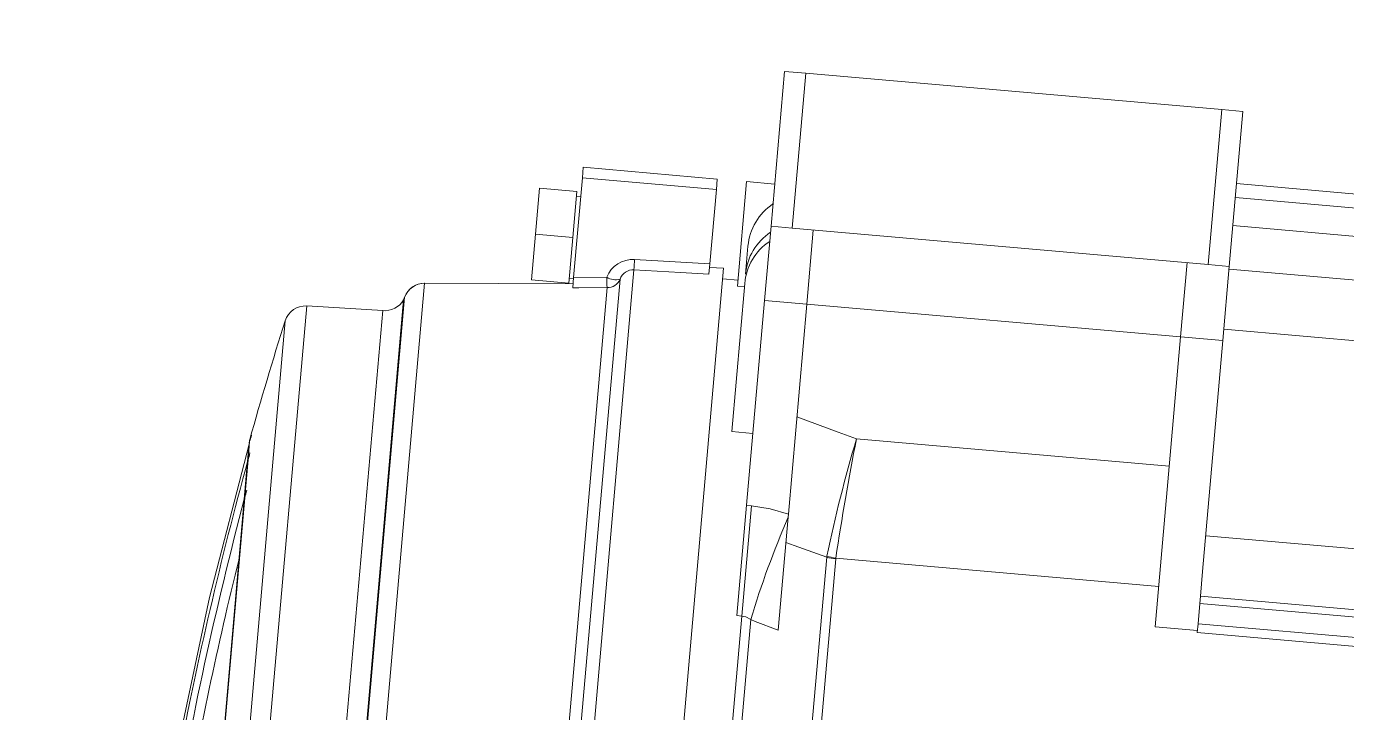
# Model space of a CAD drawing. Header units: inches. Extents: x 191440 to 383551, y 141411 to 284946.
# Drawn here: x 191674.195 to 191674.4581, y 141512.6802 to 141512.8171 of the extents above; entities that cross this region are included whole.
import ezdxf

# ---------------------------------------------------------------- set-up
doc = ezdxf.new("R2010")
doc.units = ezdxf.units.IN
doc.header["$MEASUREMENT"] = 0
doc.layers.add('MOTOR', color=140, linetype='Continuous', lineweight=9)
doc.layers.add('Sanitary', color=6, linetype='Continuous')
doc.styles.add('ROMANS', font='romans', dxfattribs={"height": 1})
doc.dimstyles.new('osama', dxfattribs={"dimtxt": 50, "dimasz": 45, "dimexe": 0.18, "dimexo": 0.0625, "dimgap": 0.2, "dimtad": 0, "dimdec": 0, "dimzin": 0, "dimdsep": 46, "dimtxsty": 'ROMANS', "dimcen": 0, "dimse1": 1, "dimse2": 1, "dimclrd": 3, "dimclre": 3, "dimclrt": 5, "dimadec": 0, "dimazin": 0, "dimtfac": 0.6, "dimtdec": 0, "dimtmove": 2, "dimatfit": 3, "dimfxl": 1, "dimtolj": 1, "dimtzin": 0, "dimarcsym": 0})

msp = doc.modelspace()

# ---------------------------------------------------------------- linework, layer by layer
msp.add_circle((191674.3114437442, 141512.576444506), 1.40625)
at = {"layer": 'MOTOR', "linetype": 'Continuous'}
for p, q in [((191674.3433825303, 141512.7771786468), (191674.3460866958, 141512.8080874003)), ((191674.3460866958, 141512.8080874003), (191674.3503015259, 141512.8077186505)), ((191674.3503015259, 141512.8077186505), (191674.3475973603, 141512.7768098969)), ((191674.3503015259, 141512.8077186505), (191674.4331931832, 141512.8004665702)), ((191674.4304890177, 141512.7695578166), (191674.4331931832, 141512.8004665702)), ((191674.4331931832, 141512.8004665702), (191674.4374080133, 141512.8000978203)), ((191674.4374080133, 141512.8000978203), (191674.4347038477, 141512.7691890667)), ((191674.3057936113, 141512.7868628584), (191674.3059758182, 141512.7889454929)), ((191674.3059758182, 141512.7889454929), (191674.3326697417, 141512.7866100772)), ((191674.3040546586, 141512.766986538), (191674.3057936113, 141512.7868628584)), ((191674.3324875348, 141512.7845274427), (191674.3057936113, 141512.7868628584)), ((191674.3326697417, 141512.7866100772), (191674.3324875348, 141512.7845274427)), ((191674.3366729339, 141512.765213579), (191674.3385002566, 141512.7860999733)), ((191674.34412003, 141512.7856083068), (191674.3385002566, 141512.7860999733)), ((191674.2964574863, 141512.7756212675), (191674.2972564443, 141512.7847533992)), ((191674.2972564443, 141512.7847533992), (191674.304702644, 141512.7841019412)), ((191674.303903686, 141512.7749698095), (191674.304702644, 141512.7841019412)), ((191674.3311884099, 141512.7696783775), (191674.3324875348, 141512.7845274427)), ((191674.436148483, 141512.7857013233), (191674.6721789649, 141512.7650513319)), ((191674.3054595684, 141512.7830447309), (191674.3046166024, 141512.7831184808)), ((191674.435906051, 141512.7829303131), (191674.6719365329, 141512.7622803217)), ((191674.2956585283, 141512.7664891358), (191674.2964574863, 141512.7756212675)), ((191674.2964574863, 141512.7756212675), (191674.303903686, 141512.7749698095)), ((191674.3420885038, 141512.762387856), (191674.3433825303, 141512.7771786468)), ((191674.3475973603, 141512.7768098969), (191674.3433825303, 141512.7771786468)), ((191674.3475973603, 141512.7768098969), (191674.4304890177, 141512.7695578166)), ((191674.3518121904, 141512.7764411471), (191674.3505181639, 141512.7616503563)), ((191674.4354143574, 141512.7773102297), (191674.6714448394, 141512.7566602382)), ((191674.303104728, 141512.7658376777), (191674.303903686, 141512.7749698095)), ((191674.3382978699, 141512.7676051903), (191674.3387895635, 141512.7732252738)), ((191674.3161829097, 141512.7705797441), (191674.3311884099, 141512.7696783775)), ((191674.3160761753, 141512.7685125996), (191674.3020395925, 141512.6080737236)), ((191674.3339431707, 141512.7688024522), (191674.3177796358, 141512.5840524024)), ((191674.3311884099, 141512.7696783775), (191674.3310079206, 141512.7676153753)), ((191674.3339431707, 141512.7688024522), (191674.3311268467, 141512.7689747059)), ((191674.4249801611, 141512.7551357757), (191674.4262741876, 141512.7699265664)), ((191674.4347038477, 141512.7691890667), (191674.4304890177, 141512.7695578166)), ((191674.4347038477, 141512.7691890667), (191674.4334098212, 141512.754398276)), ((191674.4346573361, 141512.7686574362), (191674.670687818, 141512.7480074448)), ((191674.2743540551, 141512.7658195529), (191674.2602433352, 141512.6045332859)), ((191674.2743540551, 141512.7658195529), (191674.2743723363, 141512.7658352466)), ((191674.3039434207, 141512.7657150833), (191674.2743540551, 141512.7658195529)), ((191674.2956585283, 141512.7664891358), (191674.303104728, 141512.7658376777)), ((191674.2971148958, 141512.6095676223), (191674.3107084987, 141512.7649432147)), ((191674.3132975861, 141512.7666316278), (191674.2995595861, 141512.6096055687)), ((191674.3031907696, 141512.7668211381), (191674.3040337357, 141512.7667473881)), ((191674.3038735601, 141512.7649165733), (191674.3040546586, 141512.766986538)), ((191674.3040546586, 141512.766986538), (191674.3106427818, 141512.7670126868)), ((191674.336779424, 141512.7664307664), (191674.3337587958, 141512.7666950372)), ((191674.3355535023, 141512.7362369247), (191674.3381378557, 141512.7657762193)), ((191674.3380778772, 141512.7650906624), (191674.3366729339, 141512.765213579)), ((191674.2701807819, 141512.7625373352), (191674.2563132512, 141512.6040307349)), ((191674.2703792999, 141512.7630473275), (191674.2565159563, 141512.6045885846)), ((191674.2703792999, 141512.7630473275), (191674.2701807819, 141512.7625373352)), ((191674.3385135468, 141512.7215259109), (191674.3420885038, 141512.762387856)), ((191674.3505181639, 141512.7616503563), (191674.3420885038, 141512.762387856)), ((191674.2508634179, 141512.7612928929), (191674.2359829777, 141512.5912086827)), ((191674.265999713, 141512.7603671175), (191674.2508634179, 141512.7612928929)), ((191674.265999713, 141512.7603671175), (191674.2510846752, 141512.5898874553)), ((191674.3468517355, 141512.7197428886), (191674.3505181639, 141512.7616503563)), ((191674.4249801611, 141512.7551357757), (191674.3505181639, 141512.7616503563)), ((191674.2465692304, 141512.7583396248), (191674.2319778242, 141512.5915590882)), ((191674.4199185229, 141512.6972809864), (191674.4249801611, 141512.7551357757)), ((191674.4334098212, 141512.754398276), (191674.4249801611, 141512.7551357757)), ((191674.4293796426, 141512.7083331234), (191674.4334098212, 141512.754398276)), ((191674.4336073982, 141512.7566565908), (191674.6696378801, 141512.7360065994)), ((191674.3355535023, 141512.7362369247), (191674.3397683323, 141512.7358681749)), ((191674.2393504233, 141512.7333958715), (191674.2390743516, 141512.7302403582)), ((191674.2394959728, 141512.7342247504), (191674.2391816139, 141512.730631612)), ((191674.2395351911, 141512.7346730178), (191674.2394964008, 141512.7342296432)), ((191674.2398633579, 141512.7355354196), (191674.239862464, 141512.7355355811)), ((191674.3604184324, 141512.734799084), (191674.4227240275, 141512.7293480507)), ((191674.2395584706, 141512.7319695201), (191674.2395506629, 141512.7319716778)), ((191674.2390237153, 141512.7296615817), (191674.2384169055, 141512.7227257146)), ((191674.2391776821, 141512.7305866722), (191674.238526161, 141512.7231397518)), ((191674.2385146316, 141512.7230079701), (191674.2319955322, 141512.6484943223)), ((191674.2389236883, 141512.7245510071), (191674.2389019447, 141512.7245567953)), ((191674.2383431128, 141512.7218822607), (191674.2319710696, 141512.6490494728)), ((191674.3365893053, 141512.6995317294), (191674.3385135468, 141512.7215259109)), ((191674.3375611573, 141512.6994467033), (191674.3394853989, 141512.7214408848)), ((191674.3385135468, 141512.7215259109), (191674.3394853989, 141512.7214408848)), ((191674.3467999089, 141512.7191505081), (191674.3448318114, 141512.6966550504)), ((191674.3468517355, 141512.7197428886), (191674.3467999089, 141512.7191505081)), ((191674.430001788, 141512.7154442787), (191674.66603227, 141512.6947942872)), ((191674.3495100802, 141512.6544901137), (191674.354470468, 141512.711187605)), ((191674.3562734368, 141512.7108552414), (191674.3513290239, 141512.6543403432)), ((191674.354470468, 141512.711187605), (191674.3545056098, 141512.7113970195)), ((191674.3562918259, 141512.710995628), (191674.3562734368, 141512.7108552414)), ((191674.4206259679, 141512.7053671199), (191674.3562918259, 141512.710995628)), ((191674.4289480181, 141512.7033996325), (191674.4293796426, 141512.7083331234)), ((191674.4284660098, 141512.6978902528), (191674.4288221074, 141512.7019604669)), ((191674.4288221074, 141512.7019604669), (191674.4289480181, 141512.7033996325)), ((191674.4288221074, 141512.7019604669), (191674.6648525893, 141512.6813104754)), ((191674.4289480181, 141512.7033996325), (191674.6649785, 141512.6827496411)), ((191674.333735138, 141512.6557151027), (191674.3375611573, 141512.6994467033)), ((191674.3375611573, 141512.6994467033), (191674.3365893053, 141512.6995317294)), ((191674.3393302104, 141512.698726681), (191674.3355540776, 141512.6555652849)), ((191674.4199185229, 141512.6972809864), (191674.428348183, 141512.6965434867)), ((191674.4283130492, 141512.6961419053), (191674.4284660098, 141512.6978902528)), ((191674.4284660098, 141512.6978902528), (191674.6644964918, 141512.6772402614)), ((191674.4283130492, 141512.6961419053), (191674.6643435312, 141512.6754919139))]:
    msp.add_line(p, q, dxfattribs=at)
at = {"layer": 'MOTOR', "linetype": 'Continuous', "flags": 128}
for points in [[(191674.3310079206, 141512.7676153753), (191674.3253769821, 141512.7679537452), (191674.3160761753, 141512.7685125996)], [(191674.3107084987, 141512.7649432147), (191674.305068907, 141512.764921257), (191674.3038735601, 141512.7649165733)], [(191674.3485537066, 141512.7391965066), (191674.3567709468, 141512.7361520535), (191674.3604184324, 141512.734799084)], [(191674.2394000787, 141512.7337440092), (191674.2314939482, 141512.7031106869), (191674.2260388472, 141512.6774411299)], [(191674.3394853989, 141512.7214408848), (191674.3431917296, 141512.7208566348), (191674.3468517355, 141512.7197428886)], [(191674.354470468, 141512.711187605), (191674.3489006152, 141512.7132030074), (191674.3463599621, 141512.7141218927)], [(191674.3393302104, 141512.698726681), (191674.3383479345, 141512.699271374), (191674.3375611573, 141512.6994467033)], [(191674.3448318114, 141512.6966550504), (191674.3402361022, 141512.698385764), (191674.3393302104, 141512.698726681)]]:
    msp.add_lwpolyline(points, dxfattribs=at)
at = {"layer": 'MOTOR', "linetype": 'Continuous'}
for centre, radius, start, end in [((191674.3500291103, 141512.7722419409), 0.01128248000242999, 123.6821874449132, 174.9999999999193), ((191674.3495374167, 141512.7666218574), 0.01128248000243002, 123.6821874449132, 174.9999999999193), ((191674.3493774025, 141512.7647928864), 0.01128248000242988, 123.6821874449132, 174.9999999999193), ((191674.3159155213, 141512.764909218), 0.005676826810054931, 87.3002693696707, 158.2513217052835), ((191674.4039105183, 141512.7650137099), 0.08790400462635026, 176.3696333922989, 177.7188230322914), ((191674.3159883074, 141512.7656496341), 0.002864313645045978, 88.2420744566754, 159.9501635320906), ((191674.2743477917, 141512.7615929626), 0.004226594922592982, 89.91509320116394, 159.8732258802002), ((191674.2743554311, 141512.7616043504), 0.004230930000911186, 89.77106742998524, 158.7647516150966), ((191674.3375599774, 141512.7668316738), 0.02691780424959757, 179.6147026427469, 184.0229764756758), ((191674.312412362, 141512.7699027726), 0.003388806594117493, 238.5211437154572, 285.1424675244235), ((191674.310717223, 141512.7677591536), 0.002815952414066083, 269.82248595335, 336.3964037013372), ((191674.2664278147, 141512.7646550136), 0.004309213900194334, 264.2985082063936, 330.56536445311), ((191674.2506051259, 141512.7570698544), 0.004230930000911161, 86.50000000811366, 162.5354223105388), ((191674.9864833959, 141512.5255484041), 0.7756705001670507, 162.5354223105388, 164.3592390668004), ((191674.2430594911, 141512.7331758966), 0.003714667853765638, 163.599210885559, 179.670707699512), ((191674.2419933219, 141512.7334790151), 0.002607308479394705, 163.2680930151181, 184.45734331145), ((191674.243609454, 141512.733532338), 0.004230930000911186, 164.3592390668004, 174.9999999999193), ((191674.9864833959, 141512.5255484041), 0.7755875372561485, 164.29135285154, 164.3919092023474), ((191674.9864833959, 141512.5255484041), 0.7755884414265066, 164.2913592962707, 164.3915525838318), ((191674.6487895238, 141512.6494905363), 0.3007248487717621, 163.5202520374652, 168.1202957063216), ((191674.9186574452, 141512.6257624216), 0.5687880002447991, 168.9479888370361, 171.3817330743635), ((191674.9864833959, 141512.5255484041), 0.7749235583451437, 164.5512630170396, 164.6573126377815), ((191674.9864833959, 141512.5255484041), 0.7749316586960547, 164.5512630170396, 164.6540314820885), ((191674.9864833959, 141512.5255484041), 0.7749316586863358, 164.6620528786638, 169.2003396254366), ((191674.2432597241, 141512.7294963343), 0.004225151263445031, 165.0450848591423, 178.735370091565), ((191674.9864833959, 141512.5255484041), 0.7749316586863358, 164.6549424207054, 164.6620528786638), ((191674.9864833959, 141512.5255484041), 0.7749316586863362, 164.6540314820885, 164.6549424207054), ((191674.9864833959, 141512.5255484041), 0.7736164204269919, 165.2127290608247, 170.2549981247019), ((191674.242798743, 141512.7218984661), 0.004425450144754698, 165.4804783974474, 183.1415386341814), ((191674.9864833959, 141512.5255484041), 0.7736164204269919, 165.2038277062618, 165.2127290608247), ((191674.9864833959, 141512.5255484041), 0.773593919714542, 165.0933904920421, 165.2116222301636), ((191674.9864833959, 141512.5255484041), 0.7736164204269919, 165.2019676378862, 165.2038277062618), ((191674.9864833959, 141512.5255484041), 0.7736164204279252, 165.0933904920421, 165.2019676378862), ((191674.5231470682, 141512.6430763883), 0.1920562216338979, 156.6651928607278, 163.1563863159796), ((191674.9864833959, 141512.5255484041), 0.7716853303499077, 166.1052187940689, 170.0605881050102), ((191674.3571041731, 141512.7204181808), 0.009598954833695007, 254.0752782051198, 265.0351571336577), ((191674.3575132639, 141512.7206061807), 0.009687860161932384, 251.9132881984546, 262.756915875838)]:
    msp.add_arc(centre, radius, start, end, dxfattribs=at)

# ---------------------------------------------------------------- leaders
at = {"layer": 'Sanitary', "ltscale": 0.5}
msp.add_leader([(191653.4749034721, 141520.5847399896), (191653.7945097446, 141519.5163850375), (191654.257737056, 141519.4758578992)], dimstyle='osama', override={"dimasz": 100, "dimgap": 0.09}, dxfattribs=at)

doc.saveas('drawing.dxf')
